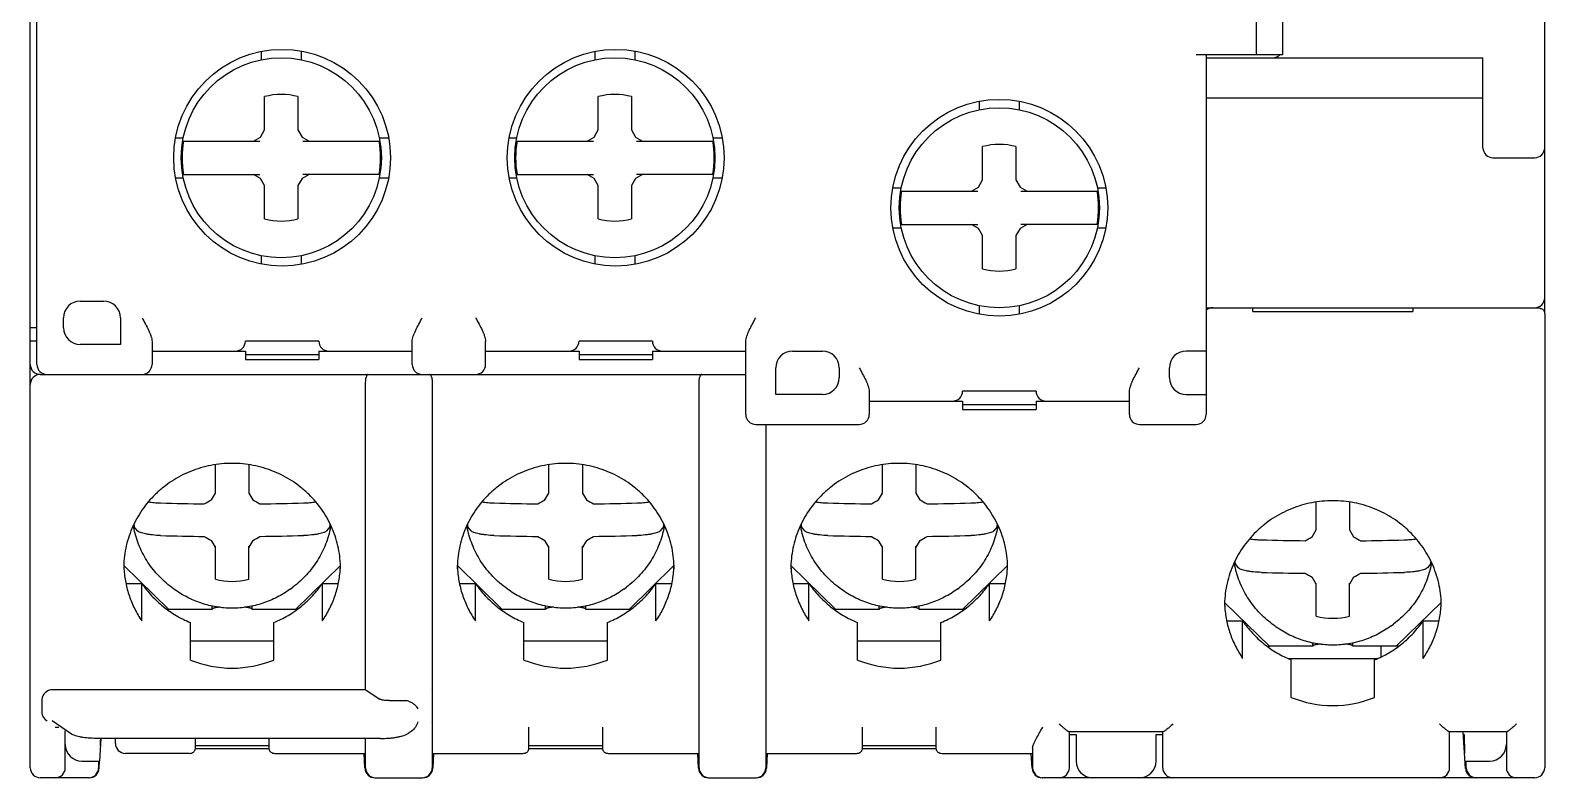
# Model space of a CAD drawing. Header units: millimetres. Extents: x 0 to 19177, y 0 to 12100.
# Drawn here: x 17110.09 to 17155.49, y 10571.22 to 10593.65 of the extents above; entities that cross this region are included whole.
import ezdxf

# ---------------------------------------------------------------- set-up
doc = ezdxf.new("R2010")
doc.units = ezdxf.units.MM
doc.header["$MEASUREMENT"] = 0

msp = doc.modelspace()

# ---------------------------------------------------------------- linework, layer by layer
at = {"color": 7, "linetype": 'Continuous'}
for p, q in [((17110.092, 10571.525), (17110.092, 10608.425)), ((17155.492, 10585.163), (17155.492, 10608.425)), ((17110.292, 10583.625), (17110.292, 10606.525)), ((17147.642, 10592.925), (17147.642, 10602.825)), ((17146.842, 10596.925), (17146.842, 10592.925)), ((17117.017, 10593.011), (17117.017, 10592.76)), ((17118.217, 10593.02), (17118.217, 10592.76)), ((17127.017, 10593.011), (17127.017, 10592.76)), ((17128.217, 10593.02), (17128.217, 10592.76)), ((17145.042, 10592.925), (17147.642, 10592.925)), ((17145.342, 10592.925), (17145.342, 10582.125)), ((17145.342, 10592.825), (17153.642, 10592.825)), ((17153.642, 10590.125), (17153.642, 10592.825)), ((17117.117, 10590.658), (17117.117, 10591.658)), ((17118.117, 10591.658), (17118.117, 10590.658)), ((17127.117, 10590.658), (17127.117, 10591.658)), ((17128.117, 10591.658), (17128.117, 10590.658)), ((17138.542, 10591.516), (17138.542, 10591.26)), ((17139.742, 10591.516), (17139.742, 10591.26)), ((17145.342, 10591.625), (17153.642, 10591.625)), ((17116.995, 10590.447), (17117.117, 10590.658)), ((17118.117, 10590.658), (17118.239, 10590.447)), ((17126.995, 10590.447), (17127.117, 10590.658)), ((17128.117, 10590.658), (17128.239, 10590.447)), ((17114.449, 10590.425), (17114.686, 10590.425)), ((17114.684, 10590.325), (17116.974, 10590.325)), ((17116.784, 10590.325), (17116.995, 10590.447)), ((17118.239, 10590.447), (17118.45, 10590.325)), ((17118.261, 10590.325), (17120.551, 10590.325)), ((17120.549, 10590.425), (17120.835, 10590.425)), ((17124.449, 10590.425), (17124.686, 10590.425)), ((17124.684, 10590.325), (17126.974, 10590.325)), ((17126.784, 10590.325), (17126.995, 10590.447)), ((17128.239, 10590.447), (17128.45, 10590.325)), ((17128.261, 10590.325), (17130.551, 10590.325)), ((17130.549, 10590.425), (17130.835, 10590.425)), ((17138.642, 10589.158), (17138.642, 10590.158)), ((17139.642, 10590.158), (17139.642, 10589.158)), ((17153.942, 10589.825), (17155.192, 10589.825)), ((17114.449, 10589.225), (17114.684, 10589.225)), ((17114.684, 10589.325), (17116.974, 10589.325)), ((17116.995, 10589.203), (17116.784, 10589.325)), ((17117.117, 10588.992), (17116.995, 10589.203)), ((17118.239, 10589.203), (17118.117, 10588.992)), ((17118.45, 10589.325), (17118.239, 10589.203)), ((17120.551, 10589.325), (17118.261, 10589.325)), ((17120.55, 10589.225), (17120.835, 10589.225)), ((17124.449, 10589.225), (17124.684, 10589.225)), ((17124.684, 10589.325), (17126.974, 10589.325)), ((17126.995, 10589.203), (17126.784, 10589.325)), ((17127.117, 10588.992), (17126.995, 10589.203)), ((17128.239, 10589.203), (17128.117, 10588.992)), ((17128.45, 10589.325), (17128.239, 10589.203)), ((17130.551, 10589.325), (17128.261, 10589.325)), ((17130.55, 10589.225), (17130.835, 10589.225)), ((17138.52, 10588.947), (17138.642, 10589.158)), ((17139.642, 10589.158), (17139.764, 10588.947)), ((17117.117, 10587.992), (17117.117, 10588.992)), ((17118.117, 10588.992), (17118.117, 10587.992)), ((17127.117, 10587.992), (17127.117, 10588.992)), ((17128.117, 10588.992), (17128.117, 10587.992)), ((17135.949, 10588.925), (17136.211, 10588.925)), ((17136.209, 10588.825), (17138.499, 10588.825)), ((17138.309, 10588.825), (17138.52, 10588.947)), ((17139.764, 10588.947), (17139.975, 10588.825)), ((17139.786, 10588.825), (17142.076, 10588.825)), ((17142.074, 10588.925), (17142.335, 10588.925)), ((17136.209, 10587.825), (17138.499, 10587.825)), ((17138.52, 10587.703), (17138.309, 10587.825)), ((17139.975, 10587.825), (17139.764, 10587.703)), ((17142.076, 10587.825), (17139.786, 10587.825)), ((17135.949, 10587.725), (17136.209, 10587.725)), ((17138.642, 10587.492), (17138.52, 10587.703)), ((17138.642, 10586.492), (17138.642, 10587.492)), ((17139.764, 10587.703), (17139.642, 10587.492)), ((17139.642, 10587.492), (17139.642, 10586.492)), ((17142.075, 10587.725), (17142.335, 10587.725)), ((17117.017, 10586.89), (17117.017, 10586.639)), ((17118.217, 10586.89), (17118.217, 10586.63)), ((17127.017, 10586.89), (17127.017, 10586.639)), ((17128.217, 10586.89), (17128.217, 10586.63)), ((17111.592, 10585.525), (17112.292, 10585.525)), ((17111.092, 10584.725), (17111.092, 10585.025)), ((17112.792, 10585.025), (17112.792, 10584.225)), ((17138.542, 10585.39), (17138.542, 10585.134)), ((17139.742, 10585.39), (17139.742, 10585.134)), ((17145.342, 10585.325), (17155.192, 10585.325)), ((17145.392, 10585.325), (17145.392, 10585.284)), ((17146.742, 10585.208), (17146.742, 10585.325)), ((17146.742, 10585.208), (17151.542, 10585.208)), ((17151.542, 10585.325), (17151.542, 10585.208)), ((17155.492, 10585.145), (17155.492, 10571.525)), ((17110.292, 10584.725), (17110.092, 10584.725)), ((17110.292, 10584.325), (17110.092, 10584.325)), ((17112.792, 10584.225), (17111.592, 10584.225)), ((17113.742, 10584.311), (17113.742, 10583.625)), ((17118.742, 10584.325), (17116.542, 10584.325)), ((17121.542, 10583.625), (17121.542, 10584.311)), ((17123.742, 10583.625), (17123.742, 10584.311)), ((17128.742, 10584.325), (17126.542, 10584.325)), ((17131.542, 10582.125), (17131.542, 10584.311)), ((17113.742, 10584.025), (17116.542, 10584.025)), ((17116.542, 10584.025), (17116.542, 10583.775)), ((17116.542, 10583.925), (17118.742, 10583.925)), ((17116.542, 10583.775), (17118.742, 10583.775)), ((17118.742, 10584.025), (17118.742, 10583.775)), ((17118.742, 10584.025), (17121.542, 10584.025)), ((17123.742, 10584.025), (17126.542, 10584.025)), ((17126.542, 10584.025), (17126.542, 10583.775)), ((17126.542, 10583.925), (17128.742, 10583.925)), ((17126.542, 10583.775), (17128.742, 10583.775)), ((17128.742, 10584.025), (17128.742, 10583.775)), ((17128.742, 10584.025), (17131.542, 10584.025)), ((17132.942, 10584.025), (17133.842, 10584.025)), ((17145.342, 10584.025), (17144.742, 10584.025)), ((17110.392, 10583.325), (17131.542, 10583.325)), ((17112.242, 10583.325), (17112.242, 10583.318)), ((17132.442, 10582.725), (17132.442, 10583.525)), ((17134.342, 10583.525), (17134.342, 10583.225)), ((17144.242, 10583.225), (17144.242, 10583.525)), ((17120.146, 10573.863), (17120.146, 10583.09)), ((17122.138, 10583.09), (17122.138, 10573.863)), ((17130.146, 10572.74), (17130.146, 10583.09)), ((17135.242, 10582.811), (17135.242, 10582.125)), ((17140.242, 10582.825), (17138.042, 10582.825)), ((17143.042, 10582.125), (17143.042, 10582.811)), ((17133.842, 10582.725), (17132.442, 10582.725)), ((17135.242, 10582.525), (17138.042, 10582.525)), ((17138.042, 10582.525), (17138.042, 10582.275)), ((17138.042, 10582.425), (17140.242, 10582.425)), ((17140.242, 10582.525), (17140.242, 10582.275)), ((17140.242, 10582.525), (17143.042, 10582.525)), ((17144.742, 10582.725), (17145.342, 10582.725)), ((17138.042, 10582.275), (17140.242, 10582.275)), ((17131.842, 10581.825), (17134.942, 10581.825)), ((17132.138, 10581.825), (17132.138, 10572.74)), ((17143.342, 10581.825), (17145.042, 10581.825)), ((17115.642, 10579.767), (17115.642, 10580.616)), ((17116.642, 10580.616), (17116.642, 10579.767)), ((17125.642, 10579.767), (17125.642, 10580.616)), ((17126.642, 10580.616), (17126.642, 10579.767)), ((17135.642, 10579.767), (17135.642, 10580.616)), ((17136.642, 10580.616), (17136.642, 10579.767)), ((17115.52, 10579.56), (17115.642, 10579.767)), ((17116.642, 10579.767), (17116.764, 10579.56)), ((17125.52, 10579.56), (17125.642, 10579.767)), ((17126.642, 10579.767), (17126.764, 10579.56)), ((17135.52, 10579.56), (17135.642, 10579.767)), ((17136.642, 10579.767), (17136.764, 10579.56)), ((17148.642, 10578.66), (17148.642, 10579.495)), ((17149.642, 10579.495), (17149.642, 10578.66)), ((17113.309, 10578.633), (17113.209, 10578.754)), ((17119.076, 10578.754), (17118.976, 10578.633)), ((17123.309, 10578.633), (17123.209, 10578.754)), ((17129.076, 10578.754), (17128.976, 10578.633)), ((17133.309, 10578.633), (17133.209, 10578.754)), ((17139.076, 10578.754), (17138.976, 10578.633)), ((17148.52, 10578.453), (17148.642, 10578.66)), ((17149.642, 10578.66), (17149.764, 10578.453)), ((17115.642, 10578.14), (17115.52, 10578.345)), ((17116.764, 10578.345), (17116.642, 10578.14)), ((17125.642, 10578.14), (17125.52, 10578.345)), ((17126.764, 10578.345), (17126.642, 10578.14)), ((17135.642, 10578.14), (17135.52, 10578.345)), ((17136.764, 10578.345), (17136.642, 10578.14)), ((17115.642, 10577.182), (17115.642, 10578.17)), ((17116.642, 10577.182), (17116.642, 10578.17)), ((17125.642, 10577.182), (17125.642, 10578.17)), ((17126.642, 10577.182), (17126.642, 10578.17)), ((17135.642, 10577.182), (17135.642, 10578.17)), ((17136.642, 10577.182), (17136.642, 10578.17)), ((17112.897, 10577.59), (17114.242, 10576.277)), ((17119.388, 10577.59), (17118.042, 10576.277)), ((17122.897, 10577.59), (17124.242, 10576.277)), ((17129.388, 10577.59), (17128.042, 10576.277)), ((17132.897, 10577.59), (17134.242, 10576.277)), ((17139.388, 10577.59), (17138.042, 10576.277)), ((17146.309, 10577.527), (17146.209, 10577.648)), ((17152.076, 10577.648), (17151.976, 10577.527)), ((17112.96, 10577.054), (17113.436, 10577.054)), ((17113.436, 10575.929), (17113.436, 10577.054)), ((17114.398, 10576.887), (17114.324, 10576.942)), ((17117.887, 10576.887), (17117.961, 10576.942)), ((17118.848, 10575.929), (17118.848, 10577.054)), ((17118.848, 10577.054), (17119.324, 10577.054)), ((17122.96, 10577.054), (17123.436, 10577.054)), ((17123.436, 10575.929), (17123.436, 10577.054)), ((17124.398, 10576.887), (17124.324, 10576.942)), ((17127.887, 10576.887), (17127.961, 10576.942)), ((17128.848, 10575.929), (17128.848, 10577.054)), ((17128.848, 10577.054), (17129.324, 10577.054)), ((17132.96, 10577.054), (17133.436, 10577.054)), ((17133.436, 10575.929), (17133.436, 10577.054)), ((17134.398, 10576.887), (17134.324, 10576.942)), ((17137.887, 10576.887), (17137.961, 10576.942)), ((17138.848, 10575.929), (17138.848, 10577.054)), ((17138.848, 10577.054), (17139.324, 10577.054)), ((17148.642, 10577.034), (17148.52, 10577.239)), ((17148.642, 10576.076), (17148.642, 10577.064)), ((17149.764, 10577.239), (17149.642, 10577.034)), ((17149.642, 10576.076), (17149.642, 10577.064)), ((17145.896, 10576.485), (17147.242, 10575.17)), ((17152.389, 10576.485), (17151.042, 10575.17)), ((17114.187, 10576.282), (17114.242, 10576.277)), ((17115.542, 10576.277), (17114.242, 10576.277)), ((17115.542, 10576.277), (17115.542, 10576.375)), ((17116.742, 10576.277), (17116.742, 10576.375)), ((17118.042, 10576.277), (17116.742, 10576.277)), ((17118.098, 10576.282), (17118.042, 10576.277)), ((17124.187, 10576.282), (17124.242, 10576.277)), ((17125.542, 10576.277), (17124.242, 10576.277)), ((17125.542, 10576.277), (17125.542, 10576.375)), ((17126.742, 10576.277), (17126.742, 10576.375)), ((17128.042, 10576.277), (17126.742, 10576.277)), ((17128.098, 10576.282), (17128.042, 10576.277)), ((17134.187, 10576.282), (17134.242, 10576.277)), ((17135.542, 10576.277), (17134.242, 10576.277)), ((17135.542, 10576.277), (17135.542, 10576.375)), ((17136.742, 10576.277), (17136.742, 10576.375)), ((17138.042, 10576.277), (17136.742, 10576.277)), ((17138.098, 10576.282), (17138.042, 10576.277)), ((17145.96, 10575.933), (17146.436, 10575.933)), ((17146.436, 10574.807), (17146.436, 10575.933)), ((17151.848, 10575.933), (17152.324, 10575.933)), ((17151.848, 10574.807), (17151.848, 10575.933)), ((17114.892, 10574.757), (17114.892, 10575.882)), ((17117.392, 10574.757), (17117.392, 10575.882)), ((17124.892, 10574.757), (17124.892, 10575.882)), ((17127.392, 10574.757), (17127.392, 10575.882)), ((17134.892, 10574.757), (17134.892, 10575.882)), ((17137.392, 10574.757), (17137.392, 10575.882)), ((17147.398, 10575.781), (17147.324, 10575.836)), ((17150.887, 10575.781), (17150.961, 10575.836)), ((17117.392, 10575.325), (17114.892, 10575.325)), ((17127.392, 10575.325), (17124.892, 10575.325)), ((17137.392, 10575.325), (17134.892, 10575.325)), ((17147.164, 10575.177), (17147.242, 10575.17)), ((17148.542, 10575.17), (17147.242, 10575.17)), ((17148.542, 10575.17), (17148.542, 10575.268)), ((17149.742, 10575.17), (17149.742, 10575.268)), ((17151.042, 10575.17), (17149.742, 10575.17)), ((17150.592, 10574.854), (17150.592, 10575.17)), ((17151.121, 10575.177), (17151.042, 10575.17)), ((17147.808, 10574.8), (17150.477, 10574.8)), ((17147.892, 10573.636), (17147.892, 10574.761)), ((17150.392, 10573.636), (17150.392, 10574.761)), ((17120.146, 10573.863), (17110.765, 10573.863)), ((17120.158, 10573.853), (17120.574, 10573.582)), ((17122.142, 10573.863), (17122.127, 10573.853)), ((17122.142, 10573.863), (17122.138, 10573.863)), ((17122.142, 10573.863), (17122.142, 10572.886)), ((17110.442, 10573.57), (17110.442, 10573.179)), ((17120.859, 10573.538), (17121.326, 10573.538)), ((17111.327, 10572.534), (17110.75, 10572.928)), ((17122.142, 10572.886), (17122.127, 10572.876)), ((17122.138, 10572.884), (17122.138, 10572.74)), ((17110.842, 10572.74), (17110.947, 10572.74)), ((17111.142, 10571.525), (17111.142, 10572.634)), ((17120.588, 10572.403), (17112.119, 10572.403)), ((17112.209, 10572.403), (17112.171, 10571.725)), ((17112.642, 10572.256), (17112.642, 10572.403)), ((17115.042, 10572.118), (17115.042, 10572.403)), ((17117.242, 10572.403), (17117.242, 10572.118)), ((17120.142, 10571.525), (17120.142, 10572.403)), ((17121.512, 10572.617), (17121.416, 10572.555)), ((17122.142, 10572.45), (17122.142, 10571.525)), ((17125.042, 10572.118), (17125.042, 10572.74)), ((17127.242, 10572.74), (17127.242, 10572.118)), ((17130.142, 10571.525), (17130.142, 10572.45)), ((17132.142, 10572.45), (17132.142, 10571.525)), ((17135.042, 10572.118), (17135.042, 10572.74)), ((17137.242, 10572.74), (17137.242, 10572.118)), ((17144.049, 10572.603), (17141.235, 10572.603)), ((17141.242, 10571.525), (17141.242, 10572.603)), ((17141.242, 10572.525), (17141.442, 10572.525)), ((17141.442, 10572.525), (17141.442, 10571.725)), ((17143.842, 10571.725), (17143.842, 10572.525)), ((17143.842, 10572.525), (17144.042, 10572.525)), ((17144.042, 10571.525), (17144.042, 10572.603)), ((17154.349, 10572.603), (17152.635, 10572.603)), ((17152.642, 10571.525), (17152.642, 10572.603)), ((17153.122, 10571.504), (17153.044, 10572.603)), ((17153.049, 10572.525), (17153.078, 10572.525)), ((17154.342, 10572.603), (17154.342, 10571.525)), ((17111.142, 10572.125), (17111.153, 10572.125)), ((17114.859, 10571.956), (17112.942, 10571.956)), ((17117.246, 10572.088), (17115.039, 10572.088)), ((17115.042, 10572.191), (17117.242, 10572.191)), ((17117.425, 10571.956), (17120.142, 10571.956)), ((17120.126, 10571.508), (17120.101, 10571.956)), ((17122.142, 10571.956), (17124.859, 10571.956)), ((17122.184, 10571.956), (17122.158, 10571.508)), ((17127.246, 10572.088), (17125.039, 10572.088)), ((17125.042, 10572.191), (17127.242, 10572.191)), ((17127.425, 10571.956), (17130.142, 10571.956)), ((17130.126, 10571.508), (17130.101, 10571.956)), ((17132.142, 10571.956), (17134.859, 10571.956)), ((17132.184, 10571.956), (17132.158, 10571.508)), ((17137.246, 10572.088), (17135.039, 10572.088)), ((17135.042, 10572.191), (17137.242, 10572.191)), ((17137.425, 10571.956), (17140.142, 10571.956)), ((17140.126, 10571.508), (17140.101, 10571.956)), ((17140.142, 10572.108), (17140.142, 10571.525)), ((17153.085, 10572.125), (17153.078, 10572.125)), ((17154.331, 10572.125), (17154.342, 10572.125)), ((17111.642, 10571.725), (17112.171, 10571.725)), ((17112.142, 10571.725), (17112.142, 10571.525)), ((17112.158, 10571.508), (17112.171, 10571.724)), ((17153.107, 10571.725), (17153.842, 10571.725)), ((17153.142, 10571.525), (17153.142, 10571.725)), ((17111.859, 10571.225), (17110.392, 10571.225)), ((17120.426, 10571.225), (17121.859, 10571.225)), ((17130.426, 10571.225), (17131.859, 10571.225)), ((17155.192, 10571.225), (17140.426, 10571.225))]:
    msp.add_line(p, q, dxfattribs=at)
for centre, radius in [((17117.642, 10589.825), 3.25), ((17117.617, 10589.825), 3), ((17127.642, 10589.825), 3.25), ((17127.617, 10589.825), 3), ((17139.142, 10588.325), 3.25), ((17139.142, 10588.325), 3)]:
    msp.add_circle(centre, radius, dxfattribs=at)
for centre, radius, start, end in [((17147.342, 10593.125), 0.3, 270, 318.1335), ((17117.617, 10589.825), 1.9, 74.7425, 105.2575), ((17127.617, 10589.825), 1.9, 74.7425, 105.2575), ((17117.617, 10589.825), 2.976, 170.3274, 189.6726), ((17117.617, 10589.825), 2.976, 350.3274, 9.6726), ((17127.617, 10589.825), 2.976, 170.3274, 189.6726), ((17127.617, 10589.825), 2.976, 350.3274, 9.6726), ((17139.142, 10588.325), 1.9, 74.7425, 105.2575), ((17153.942, 10590.125), 0.3, 180, 270), ((17155.192, 10590.125), 0.3, 270, 0), ((17139.142, 10588.325), 2.976, 170.3274, 189.6726), ((17139.142, 10588.325), 2.976, 350.3274, 9.6726), ((17117.617, 10589.825), 1.9, 254.7425, 285.2575), ((17127.617, 10589.825), 1.9, 254.7425, 285.2575), ((17139.142, 10588.325), 1.9, 254.7425, 285.2575), ((17111.592, 10585.025), 0.5, 90, 180), ((17112.292, 10585.025), 0.5, 0, 90), ((17155.192, 10585.625), 0.3, 270, 0), ((17145.542, 10585.025), 0.3, 90, 131.8618), ((17111.592, 10584.725), 0.5, 180, 270), ((17116.242, 10584.325), 0.3, 270, 0), ((17119.042, 10584.325), 0.3, 180, 270), ((17126.242, 10584.325), 0.3, 270, 0), ((17129.042, 10584.325), 0.3, 180, 270), ((17132.942, 10583.525), 0.5, 90, 180), ((17133.842, 10583.525), 0.5, 0, 90), ((17144.742, 10583.525), 0.5, 90, 180), ((17110.392, 10583.625), 0.3, 180, 270), ((17110.392, 10583.025), 0.3, 90, 180), ((17110.592, 10583.625), 0.3, 180, 270), ((17113.442, 10583.625), 0.3, 270, 0), ((17121.842, 10583.625), 0.3, 180, 270), ((17123.442, 10583.625), 0.3, 270, 0), ((17133.842, 10583.225), 0.5, 270, 0), ((17144.742, 10583.225), 0.5, 180, 270), ((17137.742, 10582.825), 0.3, 270, 0), ((17140.542, 10582.825), 0.3, 180, 270), ((17131.842, 10582.125), 0.3, 180, 270), ((17134.942, 10582.125), 0.3, 270, 0), ((17143.342, 10582.125), 0.3, 180, 270), ((17145.042, 10582.125), 0.3, 270, 0), ((17116.128, 10652.24), 72.803, 268.32541, 269.35585), ((17074.912, 10652.062), 83.1, 299.08672, 299.25343), ((17157.373, 10652.062), 83.1, 240.74657, 240.91328), ((17116.151, 10652.508), 73.071, 270.64604, 271.67271), ((17126.128, 10652.24), 72.803, 268.32541, 269.35585), ((17084.912, 10652.062), 83.1, 299.08672, 299.25343), ((17167.373, 10652.062), 83.1, 240.74657, 240.91328), ((17126.151, 10652.508), 73.071, 270.64604, 271.67271), ((17136.128, 10652.24), 72.803, 268.32541, 269.35585), ((17094.912, 10652.062), 83.1, 299.08672, 299.25343), ((17177.373, 10652.062), 83.1, 240.74657, 240.91328), ((17136.151, 10652.508), 73.071, 270.64604, 271.67271), ((17116.005, 10579.272), 2.863, 189.5792, 190.5057), ((17116.008, 10579.243), 2.841, 188.446, 189.9028), ((17116.277, 10579.243), 2.841, 350.0972, 351.5542), ((17116.28, 10579.272), 2.863, 349.4943, 350.4209), ((17126.005, 10579.272), 2.863, 189.5792, 190.5057), ((17126.008, 10579.243), 2.841, 188.446, 189.9028), ((17126.277, 10579.243), 2.841, 350.0972, 351.5542), ((17126.28, 10579.272), 2.863, 349.4943, 350.4209), ((17136.005, 10579.272), 2.863, 189.5792, 190.5057), ((17136.008, 10579.243), 2.841, 188.446, 189.9028), ((17136.277, 10579.243), 2.841, 350.0972, 351.5542), ((17136.28, 10579.272), 2.863, 349.4943, 350.4209), ((17116.133, 10651.531), 73.071, 268.32729, 269.35396), ((17157.1, 10651.648), 84.275, 240.27176, 240.43692), ((17075.185, 10651.648), 84.275, 299.56308, 299.72824), ((17116.157, 10651.264), 72.803, 270.64415, 271.67459), ((17126.133, 10651.531), 73.071, 268.32729, 269.35396), ((17167.1, 10651.648), 84.275, 240.27176, 240.43692), ((17085.185, 10651.648), 84.275, 299.56308, 299.72824), ((17126.157, 10651.264), 72.803, 270.64415, 271.67459), ((17136.133, 10651.531), 73.071, 268.32729, 269.35396), ((17177.1, 10651.648), 84.275, 240.27176, 240.43692), ((17095.185, 10651.648), 84.275, 299.56308, 299.72824), ((17136.157, 10651.264), 72.803, 270.64415, 271.67459), ((17149.128, 10651.134), 72.803, 268.32541, 269.35585), ((17107.912, 10650.955), 83.1, 299.08672, 299.25343), ((17190.373, 10650.955), 83.1, 240.74657, 240.91328), ((17149.151, 10651.401), 73.071, 270.64604, 271.67271), ((17115.992, 10577.686), 3.1, 181.8945, 183.6003), ((17116.292, 10577.686), 3.1, 356.3997, 358.1055), ((17125.992, 10577.686), 3.1, 181.8945, 183.6003), ((17126.292, 10577.686), 3.1, 356.3997, 358.1055), ((17135.992, 10577.686), 3.1, 181.8945, 183.6003), ((17136.292, 10577.686), 3.1, 356.3997, 358.1055), ((17149.005, 10578.166), 2.863, 189.7787, 190.5057), ((17149.008, 10578.136), 2.841, 188.6733, 189.9028), ((17149.133, 10650.425), 73.071, 268.32729, 269.35396), ((17190.1, 10650.542), 84.275, 240.27176, 240.43692), ((17108.185, 10650.542), 84.275, 299.56308, 299.72824), ((17149.157, 10650.158), 72.803, 270.64415, 271.67459), ((17149.277, 10578.136), 2.841, 350.0972, 351.327), ((17149.279, 10578.166), 2.863, 349.4943, 350.2215), ((17116.142, 10579.061), 1.945, 255.1, 284.9), ((17126.142, 10579.061), 1.945, 255.1, 284.9), ((17136.142, 10579.061), 1.945, 255.1, 284.9), ((17148.992, 10576.565), 3.1, 181.8945, 183.6003), ((17149.292, 10576.565), 3.1, 356.3997, 358.1055), ((17149.142, 10577.955), 1.945, 255.1, 284.9), ((17116.142, 10577.836), 3.323, 247.9028, 292.0972), ((17126.142, 10577.836), 3.323, 247.9028, 292.0972), ((17136.142, 10577.836), 3.323, 247.9028, 292.0972), ((17149.142, 10576.714), 3.323, 247.9028, 292.0972), ((17111.642, 10572.225), 0.5, 180, 270), ((17112.942, 10572.256), 0.3, 180, 270), ((17153.842, 10572.225), 0.5, 270, 0), ((17110.392, 10571.525), 0.3, 180, 270), ((17110.842, 10571.525), 0.3, 270, 0), ((17111.842, 10571.525), 0.3, 270, 0), ((17111.859, 10571.525), 0.3, 270, 356.7481), ((17120.426, 10571.525), 0.3, 183.2519, 270), ((17120.442, 10571.525), 0.3, 180, 270), ((17121.842, 10571.525), 0.3, 270, 0), ((17121.859, 10571.525), 0.3, 270, 356.7481), ((17130.426, 10571.525), 0.3, 183.2519, 270), ((17130.442, 10571.525), 0.3, 180, 270), ((17131.842, 10571.525), 0.3, 270, 0), ((17131.859, 10571.525), 0.3, 270, 356.7481), ((17140.426, 10571.525), 0.3, 183.2519, 270), ((17140.442, 10571.525), 0.3, 180, 270), ((17140.942, 10571.525), 0.3, 270, 0), ((17141.942, 10571.725), 0.5, 180, 270), ((17143.342, 10571.725), 0.5, 270, 0), ((17144.342, 10571.525), 0.3, 180, 270), ((17152.342, 10571.525), 0.3, 270, 0), ((17153.422, 10571.525), 0.3, 184.0856, 270), ((17153.442, 10571.525), 0.3, 180, 270), ((17154.642, 10571.525), 0.3, 180, 270), ((17155.192, 10571.525), 0.3, 270, 0)]:
    msp.add_arc(centre, radius, start, end, dxfattribs=at)
for centre, major_axis, ratio, start_param, end_param in [((17120.242, 10583.025), (-0.024, 0.3), 0.32355, -0.026084, 0.764281), ((17122.042, 10583.025), (0.024, 0.3), 0.32355, -0.764281, 0.026084), ((17130.242, 10583.025), (-0.024, 0.3), 0.32355, -0.026084, 0.764281), ((17110.765, 10573.57), (0.323, 0), 0.906468, 1.570796, 3.141593), ((17121.326, 10573.245), (0.316, 0), 0.926196, 1.249046, 1.570796), ((17110.765, 10573.179), (0.323, 0), 0.906468, -3.141593, -2.108956), ((17112.267, 10578.713), (0.071, 6.541), 0.002236, -3.092871, -2.875146), ((17153.037, 10576.912), (-0.054, 4.968), 0.002944, -3.630067, -3.190277)]:
    msp.add_ellipse(centre, major_axis=major_axis, ratio=ratio, start_param=start_param, end_param=end_param, dxfattribs=at)
for points, knots in [([(17113.442, 10585.025), (17113.477, 10584.962), (17113.544, 10584.839), (17113.623, 10584.685), (17113.678, 10584.564), (17113.711, 10584.476), (17113.735, 10584.393), (17113.742, 10584.337), (17113.742, 10584.311)], [0, 0, 0, 0, 0.273805, 0.539503, 0.666193, 0.786539, 0.898455, 1, 1, 1, 1]), ([(17121.542, 10584.311), (17121.542, 10584.337), (17121.55, 10584.393), (17121.574, 10584.476), (17121.607, 10584.564), (17121.661, 10584.685), (17121.741, 10584.839), (17121.808, 10584.962), (17121.842, 10585.025)], [0, 0, 0, 0, 0.101545, 0.213461, 0.333807, 0.460497, 0.726195, 1, 1, 1, 1]), ([(17123.442, 10585.025), (17123.477, 10584.962), (17123.544, 10584.839), (17123.623, 10584.685), (17123.678, 10584.564), (17123.711, 10584.476), (17123.735, 10584.393), (17123.742, 10584.337), (17123.742, 10584.311)], [0, 0, 0, 0, 0.273805, 0.539504, 0.666193, 0.786539, 0.898455, 1, 1, 1, 1]), ([(17131.542, 10584.311), (17131.542, 10584.337), (17131.55, 10584.393), (17131.574, 10584.476), (17131.607, 10584.564), (17131.661, 10584.685), (17131.741, 10584.839), (17131.808, 10584.962), (17131.842, 10585.025)], [0, 0, 0, 0, 0.101545, 0.213461, 0.333807, 0.460497, 0.726195, 1, 1, 1, 1]), ([(17155.192, 10585.325), (17155.206, 10585.325), (17155.232, 10585.325), (17155.275, 10585.324), (17155.321, 10585.32), (17155.368, 10585.309), (17155.409, 10585.291), (17155.443, 10585.266), (17155.47, 10585.233), (17155.488, 10585.191), (17155.492, 10585.161), (17155.492, 10585.145)], [0, 0, 0, 0, 0.105671, 0.191865, 0.330711, 0.449267, 0.558411, 0.663473, 0.768822, 0.879176, 1, 1, 1, 1]), ([(17120.146, 10583.09), (17120.146, 10583.116), (17120.147, 10583.154), (17120.151, 10583.203), (17120.155, 10583.226), (17120.158, 10583.236)], [0, 0, 0, 0, 0.537668, 0.780272, 1, 1, 1, 1]), ([(17122.127, 10583.236), (17122.13, 10583.226), (17122.133, 10583.203), (17122.138, 10583.154), (17122.138, 10583.116), (17122.138, 10583.09)], [0, 0, 0, 0, 0.219728, 0.462332, 1, 1, 1, 1]), ([(17130.146, 10583.09), (17130.146, 10583.116), (17130.147, 10583.154), (17130.151, 10583.203), (17130.155, 10583.226), (17130.158, 10583.236)], [0, 0, 0, 0, 0.537668, 0.780272, 1, 1, 1, 1]), ([(17134.942, 10583.525), (17134.977, 10583.462), (17135.044, 10583.339), (17135.123, 10583.185), (17135.178, 10583.064), (17135.211, 10582.976), (17135.235, 10582.893), (17135.242, 10582.837), (17135.242, 10582.811)], [0, 0, 0, 0, 0.273805, 0.539504, 0.666193, 0.786539, 0.898457, 1, 1, 1, 1]), ([(17143.042, 10582.811), (17143.042, 10582.837), (17143.05, 10582.893), (17143.074, 10582.976), (17143.107, 10583.064), (17143.161, 10583.185), (17143.241, 10583.339), (17143.308, 10583.462), (17143.342, 10583.525)], [0, 0, 0, 0, 0.101545, 0.213461, 0.333807, 0.460497, 0.726195, 1, 1, 1, 1]), ([(17119.392, 10577.491), (17119.392, 10577.595), (17119.382, 10577.802), (17119.335, 10578.109), (17119.258, 10578.411), (17119.114, 10578.801), (17118.862, 10579.261), (17118.523, 10579.663), (17118.209, 10579.941), (17117.952, 10580.127), (17117.678, 10580.287), (17117.293, 10580.465), (17116.781, 10580.616), (17116.142, 10580.677), (17115.504, 10580.616), (17114.992, 10580.465), (17114.607, 10580.287), (17114.333, 10580.127), (17114.076, 10579.941), (17113.761, 10579.663), (17113.422, 10579.261), (17113.17, 10578.801), (17113.027, 10578.411), (17112.95, 10578.109), (17112.903, 10577.802), (17112.892, 10577.595), (17112.892, 10577.491)], [0, 0, 0, 0, 0.030819, 0.061656, 0.092527, 0.123448, 0.185414, 0.247705, 0.27902, 0.310421, 0.341902, 0.373456, 0.436662, 0.5, 0.563337, 0.626543, 0.658098, 0.689579, 0.72098, 0.752295, 0.814586, 0.876552, 0.907473, 0.938344, 0.969181, 1, 1, 1, 1]), ([(17129.392, 10577.491), (17129.392, 10577.595), (17129.382, 10577.802), (17129.335, 10578.109), (17129.258, 10578.411), (17129.114, 10578.801), (17128.862, 10579.261), (17128.523, 10579.663), (17128.209, 10579.941), (17127.952, 10580.127), (17127.678, 10580.287), (17127.293, 10580.465), (17126.781, 10580.616), (17126.142, 10580.677), (17125.504, 10580.616), (17124.992, 10580.465), (17124.607, 10580.287), (17124.333, 10580.127), (17124.076, 10579.941), (17123.761, 10579.663), (17123.422, 10579.261), (17123.17, 10578.801), (17123.027, 10578.411), (17122.95, 10578.109), (17122.903, 10577.802), (17122.892, 10577.595), (17122.892, 10577.491)], [0, 0, 0, 0, 0.030819, 0.061656, 0.092527, 0.123448, 0.185414, 0.247705, 0.27902, 0.310421, 0.341902, 0.373456, 0.436662, 0.5, 0.563337, 0.626543, 0.658098, 0.689579, 0.72098, 0.752295, 0.814586, 0.876552, 0.907473, 0.938344, 0.969181, 1, 1, 1, 1]), ([(17139.392, 10577.491), (17139.392, 10577.595), (17139.382, 10577.802), (17139.335, 10578.109), (17139.258, 10578.411), (17139.114, 10578.801), (17138.862, 10579.261), (17138.523, 10579.663), (17138.209, 10579.941), (17137.952, 10580.127), (17137.678, 10580.287), (17137.293, 10580.465), (17136.781, 10580.616), (17136.142, 10580.677), (17135.504, 10580.616), (17134.992, 10580.465), (17134.607, 10580.287), (17134.333, 10580.127), (17134.076, 10579.941), (17133.761, 10579.663), (17133.422, 10579.261), (17133.17, 10578.801), (17133.027, 10578.411), (17132.95, 10578.109), (17132.903, 10577.802), (17132.892, 10577.595), (17132.892, 10577.491)], [0, 0, 0, 0, 0.030819, 0.061656, 0.092527, 0.123448, 0.185414, 0.247705, 0.27902, 0.310421, 0.341902, 0.373456, 0.436662, 0.5, 0.563337, 0.626543, 0.658098, 0.689579, 0.72098, 0.752295, 0.814586, 0.876552, 0.907473, 0.938344, 0.969181, 1, 1, 1, 1]), ([(17113.633, 10579.5), (17113.691, 10579.491), (17113.813, 10579.477), (17113.936, 10579.47), (17114, 10579.468)], [0, 0, 0, 0, 0.477419, 1, 1, 1, 1]), ([(17118.284, 10579.468), (17118.349, 10579.47), (17118.471, 10579.477), (17118.594, 10579.491), (17118.652, 10579.5)], [0, 0, 0, 0, 0.522581, 1, 1, 1, 1]), ([(17123.633, 10579.5), (17123.691, 10579.491), (17123.813, 10579.477), (17123.936, 10579.47), (17124, 10579.468)], [0, 0, 0, 0, 0.477419, 1, 1, 1, 1]), ([(17128.284, 10579.468), (17128.349, 10579.47), (17128.471, 10579.477), (17128.594, 10579.491), (17128.652, 10579.5)], [0, 0, 0, 0, 0.522581, 1, 1, 1, 1]), ([(17133.633, 10579.5), (17133.691, 10579.491), (17133.813, 10579.477), (17133.936, 10579.47), (17134, 10579.468)], [0, 0, 0, 0, 0.477419, 1, 1, 1, 1]), ([(17138.284, 10579.468), (17138.349, 10579.47), (17138.471, 10579.477), (17138.594, 10579.491), (17138.652, 10579.5)], [0, 0, 0, 0, 0.522581, 1, 1, 1, 1]), ([(17152.392, 10576.37), (17152.392, 10576.473), (17152.382, 10576.68), (17152.335, 10576.988), (17152.258, 10577.289), (17152.114, 10577.68), (17151.862, 10578.14), (17151.523, 10578.542), (17151.209, 10578.82), (17150.952, 10579.006), (17150.678, 10579.166), (17150.293, 10579.343), (17149.781, 10579.495), (17149.142, 10579.556), (17148.504, 10579.495), (17147.992, 10579.343), (17147.607, 10579.166), (17147.333, 10579.006), (17147.076, 10578.82), (17146.761, 10578.542), (17146.422, 10578.14), (17146.17, 10577.68), (17146.027, 10577.289), (17145.95, 10576.988), (17145.903, 10576.68), (17145.892, 10576.473), (17145.892, 10576.37)], [0, 0, 0, 0, 0.030819, 0.061656, 0.092527, 0.123448, 0.185414, 0.247705, 0.27902, 0.310421, 0.341902, 0.373456, 0.436662, 0.5, 0.563337, 0.626543, 0.658098, 0.689579, 0.72098, 0.752295, 0.814586, 0.876552, 0.907473, 0.938344, 0.969181, 1, 1, 1, 1]), ([(17114.324, 10576.942), (17114.177, 10577.052), (17113.904, 10577.297), (17113.57, 10577.733), (17113.323, 10578.222), (17113.223, 10578.572), (17113.19, 10578.75)], [0, 0, 0, 0, 0.251513, 0.501921, 0.751339, 1, 1, 1, 1]), ([(17119.094, 10578.75), (17119.061, 10578.572), (17118.961, 10578.222), (17118.715, 10577.733), (17118.381, 10577.297), (17118.107, 10577.052), (17117.961, 10576.942)], [0, 0, 0, 0, 0.248661, 0.498079, 0.748487, 1, 1, 1, 1]), ([(17124.324, 10576.942), (17124.177, 10577.052), (17123.904, 10577.297), (17123.57, 10577.733), (17123.323, 10578.222), (17123.223, 10578.572), (17123.19, 10578.75)], [0, 0, 0, 0, 0.251513, 0.501921, 0.751339, 1, 1, 1, 1]), ([(17129.094, 10578.75), (17129.061, 10578.572), (17128.961, 10578.222), (17128.715, 10577.733), (17128.381, 10577.297), (17128.107, 10577.052), (17127.961, 10576.942)], [0, 0, 0, 0, 0.248661, 0.498079, 0.748487, 1, 1, 1, 1]), ([(17134.324, 10576.942), (17134.177, 10577.052), (17133.904, 10577.297), (17133.57, 10577.733), (17133.323, 10578.222), (17133.223, 10578.572), (17133.19, 10578.75)], [0, 0, 0, 0, 0.251513, 0.501921, 0.751339, 1, 1, 1, 1]), ([(17139.094, 10578.75), (17139.061, 10578.572), (17138.961, 10578.222), (17138.715, 10577.733), (17138.381, 10577.297), (17138.107, 10577.052), (17137.961, 10576.942)], [0, 0, 0, 0, 0.248661, 0.498079, 0.748487, 1, 1, 1, 1]), ([(17114, 10578.492), (17113.919, 10578.494), (17113.801, 10578.501), (17113.65, 10578.52), (17113.552, 10578.537), (17113.467, 10578.556), (17113.397, 10578.579), (17113.35, 10578.6), (17113.323, 10578.619), (17113.313, 10578.628), (17113.309, 10578.633)], [0, 0, 0, 0, 0.340151, 0.495457, 0.636082, 0.758805, 0.861052, 0.941288, 0.973195, 1, 1, 1, 1]), ([(17118.976, 10578.633), (17118.972, 10578.628), (17118.962, 10578.619), (17118.934, 10578.6), (17118.888, 10578.579), (17118.818, 10578.556), (17118.733, 10578.537), (17118.635, 10578.52), (17118.484, 10578.501), (17118.366, 10578.494), (17118.284, 10578.492)], [0, 0, 0, 0, 0.026805, 0.058712, 0.138948, 0.241195, 0.363918, 0.504543, 0.659849, 1, 1, 1, 1]), ([(17124, 10578.492), (17123.919, 10578.494), (17123.801, 10578.501), (17123.65, 10578.52), (17123.552, 10578.537), (17123.467, 10578.556), (17123.397, 10578.579), (17123.35, 10578.6), (17123.323, 10578.619), (17123.313, 10578.628), (17123.309, 10578.633)], [0, 0, 0, 0, 0.340151, 0.495457, 0.636082, 0.758805, 0.861052, 0.941288, 0.973195, 1, 1, 1, 1]), ([(17128.976, 10578.633), (17128.972, 10578.628), (17128.962, 10578.619), (17128.934, 10578.6), (17128.888, 10578.579), (17128.818, 10578.556), (17128.733, 10578.537), (17128.635, 10578.52), (17128.484, 10578.501), (17128.366, 10578.494), (17128.284, 10578.492)], [0, 0, 0, 0, 0.026805, 0.058712, 0.138948, 0.241195, 0.363918, 0.504543, 0.659849, 1, 1, 1, 1]), ([(17134, 10578.492), (17133.919, 10578.494), (17133.801, 10578.501), (17133.65, 10578.52), (17133.552, 10578.537), (17133.467, 10578.556), (17133.397, 10578.579), (17133.35, 10578.6), (17133.323, 10578.619), (17133.313, 10578.628), (17133.309, 10578.633)], [0, 0, 0, 0, 0.340151, 0.495457, 0.636082, 0.758805, 0.861052, 0.941288, 0.973195, 1, 1, 1, 1]), ([(17138.976, 10578.633), (17138.972, 10578.628), (17138.962, 10578.619), (17138.934, 10578.6), (17138.888, 10578.579), (17138.818, 10578.556), (17138.733, 10578.537), (17138.635, 10578.52), (17138.484, 10578.501), (17138.366, 10578.494), (17138.284, 10578.492)], [0, 0, 0, 0, 0.026805, 0.058712, 0.138948, 0.241195, 0.363918, 0.504543, 0.659849, 1, 1, 1, 1]), ([(17146.644, 10578.391), (17146.701, 10578.383), (17146.819, 10578.37), (17146.938, 10578.363), (17147, 10578.362)], [0, 0, 0, 0, 0.478766, 1, 1, 1, 1]), ([(17151.284, 10578.362), (17151.346, 10578.363), (17151.465, 10578.37), (17151.584, 10578.383), (17151.64, 10578.391)], [0, 0, 0, 0, 0.521235, 1, 1, 1, 1]), ([(17112.898, 10577.491), (17112.907, 10577.353), (17112.943, 10577.076), (17113.053, 10576.672), (17113.216, 10576.285), (17113.358, 10576.044), (17113.436, 10575.929)], [0, 0, 0, 0, 0.249377, 0.499052, 0.749209, 1, 1, 1, 1]), ([(17118.848, 10575.929), (17118.927, 10576.044), (17119.069, 10576.285), (17119.232, 10576.672), (17119.341, 10577.076), (17119.378, 10577.353), (17119.386, 10577.491)], [0, 0, 0, 0, 0.250791, 0.500948, 0.750623, 1, 1, 1, 1]), ([(17122.898, 10577.491), (17122.907, 10577.353), (17122.943, 10577.076), (17123.053, 10576.672), (17123.216, 10576.285), (17123.358, 10576.044), (17123.436, 10575.929)], [0, 0, 0, 0, 0.249377, 0.499052, 0.749209, 1, 1, 1, 1]), ([(17128.848, 10575.929), (17128.927, 10576.044), (17129.069, 10576.285), (17129.232, 10576.672), (17129.341, 10577.076), (17129.378, 10577.353), (17129.386, 10577.491)], [0, 0, 0, 0, 0.250791, 0.500948, 0.750623, 1, 1, 1, 1]), ([(17132.898, 10577.491), (17132.907, 10577.353), (17132.943, 10577.076), (17133.053, 10576.672), (17133.216, 10576.285), (17133.358, 10576.044), (17133.436, 10575.929)], [0, 0, 0, 0, 0.249377, 0.499052, 0.749209, 1, 1, 1, 1]), ([(17138.848, 10575.929), (17138.927, 10576.044), (17139.069, 10576.285), (17139.232, 10576.672), (17139.341, 10577.076), (17139.378, 10577.353), (17139.386, 10577.491)], [0, 0, 0, 0, 0.250791, 0.500948, 0.750623, 1, 1, 1, 1]), ([(17147.324, 10575.836), (17147.177, 10575.945), (17146.904, 10576.19), (17146.57, 10576.626), (17146.323, 10577.115), (17146.223, 10577.466), (17146.19, 10577.644)], [0, 0, 0, 0, 0.251513, 0.501921, 0.751339, 1, 1, 1, 1]), ([(17147, 10577.385), (17146.919, 10577.388), (17146.801, 10577.395), (17146.65, 10577.413), (17146.552, 10577.43), (17146.467, 10577.45), (17146.397, 10577.472), (17146.35, 10577.493), (17146.323, 10577.512), (17146.313, 10577.522), (17146.309, 10577.527)], [0, 0, 0, 0, 0.340151, 0.495457, 0.636082, 0.758805, 0.861052, 0.941288, 0.973195, 1, 1, 1, 1]), ([(17152.094, 10577.644), (17152.061, 10577.466), (17151.961, 10577.115), (17151.715, 10576.626), (17151.381, 10576.19), (17151.107, 10575.945), (17150.961, 10575.836)], [0, 0, 0, 0, 0.248661, 0.498079, 0.748487, 1, 1, 1, 1]), ([(17151.976, 10577.527), (17151.972, 10577.522), (17151.962, 10577.512), (17151.934, 10577.493), (17151.888, 10577.472), (17151.818, 10577.45), (17151.733, 10577.43), (17151.635, 10577.413), (17151.484, 10577.395), (17151.366, 10577.388), (17151.284, 10577.385)], [0, 0, 0, 0, 0.026805, 0.058712, 0.138948, 0.241195, 0.363918, 0.504543, 0.659849, 1, 1, 1, 1]), ([(17113.436, 10577.054), (17113.525, 10576.924), (17113.722, 10576.677), (17114.069, 10576.353), (17114.46, 10576.083), (17114.745, 10575.942), (17114.892, 10575.882)], [0, 0, 0, 0, 0.248724, 0.498317, 0.74877, 1, 1, 1, 1]), ([(17117.887, 10576.887), (17117.762, 10576.794), (17117.497, 10576.629), (17117.066, 10576.447), (17116.61, 10576.336), (17116.142, 10576.299), (17115.675, 10576.336), (17115.219, 10576.447), (17114.787, 10576.629), (17114.523, 10576.794), (17114.398, 10576.887)], [0, 0, 0, 0, 0.12475, 0.249702, 0.374812, 0.5, 0.625189, 0.750298, 0.87525, 1, 1, 1, 1]), ([(17117.392, 10575.882), (17117.539, 10575.942), (17117.824, 10576.083), (17118.216, 10576.353), (17118.563, 10576.677), (17118.76, 10576.924), (17118.848, 10577.054)], [0, 0, 0, 0, 0.25123, 0.501683, 0.751276, 1, 1, 1, 1]), ([(17123.436, 10577.054), (17123.525, 10576.924), (17123.722, 10576.677), (17124.069, 10576.353), (17124.46, 10576.083), (17124.745, 10575.942), (17124.892, 10575.882)], [0, 0, 0, 0, 0.248724, 0.498317, 0.74877, 1, 1, 1, 1]), ([(17127.887, 10576.887), (17127.762, 10576.794), (17127.497, 10576.629), (17127.066, 10576.447), (17126.61, 10576.336), (17126.142, 10576.299), (17125.675, 10576.336), (17125.219, 10576.447), (17124.787, 10576.629), (17124.523, 10576.794), (17124.398, 10576.887)], [0, 0, 0, 0, 0.12475, 0.249702, 0.374812, 0.5, 0.625189, 0.750298, 0.87525, 1, 1, 1, 1]), ([(17127.392, 10575.882), (17127.539, 10575.942), (17127.824, 10576.083), (17128.216, 10576.353), (17128.563, 10576.677), (17128.76, 10576.924), (17128.848, 10577.054)], [0, 0, 0, 0, 0.25123, 0.501683, 0.751276, 1, 1, 1, 1]), ([(17133.436, 10577.054), (17133.525, 10576.924), (17133.722, 10576.677), (17134.069, 10576.353), (17134.46, 10576.083), (17134.745, 10575.942), (17134.892, 10575.882)], [0, 0, 0, 0, 0.248724, 0.498317, 0.74877, 1, 1, 1, 1]), ([(17137.887, 10576.887), (17137.762, 10576.794), (17137.497, 10576.629), (17137.066, 10576.447), (17136.61, 10576.336), (17136.142, 10576.299), (17135.675, 10576.336), (17135.219, 10576.447), (17134.787, 10576.629), (17134.523, 10576.794), (17134.398, 10576.887)], [0, 0, 0, 0, 0.12475, 0.249702, 0.374812, 0.5, 0.625189, 0.750298, 0.87525, 1, 1, 1, 1]), ([(17137.392, 10575.882), (17137.539, 10575.942), (17137.824, 10576.083), (17138.216, 10576.353), (17138.563, 10576.677), (17138.76, 10576.924), (17138.848, 10577.054)], [0, 0, 0, 0, 0.25123, 0.501683, 0.751276, 1, 1, 1, 1]), ([(17115.784, 10576.34), (17115.768, 10576.34), (17115.736, 10576.338), (17115.69, 10576.333), (17115.648, 10576.327), (17115.613, 10576.319), (17115.587, 10576.311), (17115.57, 10576.304), (17115.555, 10576.296), (17115.542, 10576.286), (17115.542, 10576.277)], [0, 0, 0, 0, 0.19243, 0.373105, 0.53717, 0.680248, 0.7989, 0.848373, 0.891106, 1, 1, 1, 1]), ([(17116.742, 10576.277), (17116.742, 10576.286), (17116.73, 10576.296), (17116.715, 10576.304), (17116.698, 10576.311), (17116.672, 10576.319), (17116.636, 10576.327), (17116.595, 10576.333), (17116.549, 10576.338), (17116.517, 10576.34), (17116.5, 10576.34)], [0, 0, 0, 0, 0.108886, 0.151621, 0.201098, 0.319757, 0.462844, 0.626913, 0.807584, 1, 1, 1, 1]), ([(17125.784, 10576.34), (17125.768, 10576.34), (17125.736, 10576.338), (17125.69, 10576.333), (17125.648, 10576.327), (17125.613, 10576.319), (17125.587, 10576.311), (17125.57, 10576.304), (17125.555, 10576.296), (17125.542, 10576.286), (17125.542, 10576.277)], [0, 0, 0, 0, 0.19243, 0.373105, 0.53717, 0.680248, 0.7989, 0.848373, 0.891106, 1, 1, 1, 1]), ([(17126.742, 10576.277), (17126.742, 10576.286), (17126.73, 10576.296), (17126.715, 10576.304), (17126.698, 10576.311), (17126.672, 10576.319), (17126.636, 10576.327), (17126.595, 10576.333), (17126.549, 10576.338), (17126.517, 10576.34), (17126.5, 10576.34)], [0, 0, 0, 0, 0.108886, 0.151621, 0.201098, 0.319757, 0.462844, 0.626913, 0.807584, 1, 1, 1, 1]), ([(17135.784, 10576.34), (17135.768, 10576.34), (17135.736, 10576.338), (17135.69, 10576.333), (17135.648, 10576.327), (17135.613, 10576.319), (17135.587, 10576.311), (17135.57, 10576.304), (17135.555, 10576.296), (17135.542, 10576.286), (17135.542, 10576.277)], [0, 0, 0, 0, 0.19243, 0.373105, 0.53717, 0.680248, 0.7989, 0.848373, 0.891106, 1, 1, 1, 1]), ([(17136.742, 10576.277), (17136.742, 10576.286), (17136.73, 10576.296), (17136.715, 10576.304), (17136.698, 10576.311), (17136.672, 10576.319), (17136.636, 10576.327), (17136.595, 10576.333), (17136.549, 10576.338), (17136.517, 10576.34), (17136.5, 10576.34)], [0, 0, 0, 0, 0.108886, 0.151621, 0.201098, 0.319757, 0.462844, 0.626913, 0.807584, 1, 1, 1, 1]), ([(17145.898, 10576.37), (17145.907, 10576.231), (17145.943, 10575.955), (17146.053, 10575.551), (17146.216, 10575.164), (17146.358, 10574.923), (17146.436, 10574.807)], [0, 0, 0, 0, 0.249377, 0.499052, 0.749209, 1, 1, 1, 1]), ([(17146.436, 10575.933), (17146.525, 10575.803), (17146.722, 10575.556), (17147.069, 10575.232), (17147.46, 10574.962), (17147.745, 10574.821), (17147.892, 10574.761)], [0, 0, 0, 0, 0.248724, 0.498317, 0.74877, 1, 1, 1, 1]), ([(17150.392, 10574.761), (17150.539, 10574.821), (17150.824, 10574.962), (17151.216, 10575.232), (17151.563, 10575.556), (17151.76, 10575.803), (17151.848, 10575.933)], [0, 0, 0, 0, 0.25123, 0.501683, 0.751276, 1, 1, 1, 1]), ([(17151.848, 10574.807), (17151.927, 10574.923), (17152.069, 10575.164), (17152.232, 10575.551), (17152.341, 10575.955), (17152.378, 10576.231), (17152.386, 10576.37)], [0, 0, 0, 0, 0.250791, 0.500948, 0.750623, 1, 1, 1, 1]), ([(17150.887, 10575.781), (17150.762, 10575.688), (17150.497, 10575.522), (17150.066, 10575.341), (17149.61, 10575.23), (17149.142, 10575.192), (17148.675, 10575.23), (17148.219, 10575.341), (17147.787, 10575.522), (17147.523, 10575.688), (17147.398, 10575.781)], [0, 0, 0, 0, 0.12475, 0.249702, 0.374812, 0.5, 0.625189, 0.750298, 0.87525, 1, 1, 1, 1]), ([(17148.784, 10575.234), (17148.768, 10575.233), (17148.736, 10575.231), (17148.69, 10575.226), (17148.648, 10575.22), (17148.613, 10575.212), (17148.587, 10575.205), (17148.57, 10575.197), (17148.555, 10575.19), (17148.542, 10575.179), (17148.542, 10575.17)], [0, 0, 0, 0, 0.19243, 0.373105, 0.53717, 0.680248, 0.7989, 0.848373, 0.891106, 1, 1, 1, 1]), ([(17149.742, 10575.17), (17149.742, 10575.179), (17149.73, 10575.19), (17149.715, 10575.197), (17149.698, 10575.205), (17149.672, 10575.212), (17149.636, 10575.22), (17149.595, 10575.226), (17149.549, 10575.231), (17149.517, 10575.233), (17149.5, 10575.234)], [0, 0, 0, 0, 0.108886, 0.151621, 0.201098, 0.319757, 0.462844, 0.626913, 0.807584, 1, 1, 1, 1]), ([(17120.146, 10573.863), (17120.147, 10573.862), (17120.15, 10573.858), (17120.154, 10573.855), (17120.158, 10573.853)], [0, 0, 0, 0, 0.21894, 1, 1, 1, 1]), ([(17122.138, 10573.863), (17122.138, 10573.862), (17122.134, 10573.858), (17122.13, 10573.855), (17122.127, 10573.853)], [0, 0, 0, 0, 0.21894, 1, 1, 1, 1]), ([(17120.859, 10573.538), (17120.828, 10573.538), (17120.769, 10573.54), (17120.699, 10573.547), (17120.649, 10573.556), (17120.618, 10573.564), (17120.594, 10573.572), (17120.58, 10573.579), (17120.574, 10573.582)], [0, 0, 0, 0, 0.317548, 0.605931, 0.730947, 0.839487, 0.929534, 1, 1, 1, 1]), ([(17121.426, 10573.523), (17121.462, 10573.512), (17121.529, 10573.483), (17121.612, 10573.424), (17121.673, 10573.36), (17121.701, 10573.313), (17121.711, 10573.29)], [0, 0, 0, 0, 0.30189, 0.56995, 0.801285, 1, 1, 1, 1]), ([(17121.711, 10572.899), (17121.696, 10572.845), (17121.646, 10572.737), (17121.562, 10572.65), (17121.512, 10572.617)], [0, 0, 0, 0, 0.482795, 1, 1, 1, 1]), ([(17141.235, 10572.603), (17141.232, 10572.603), (17141.226, 10572.605), (17141.215, 10572.609), (17141.202, 10572.617), (17141.181, 10572.63), (17141.152, 10572.651), (17141.114, 10572.682), (17141.073, 10572.716), (17141.031, 10572.755), (17140.987, 10572.795), (17140.957, 10572.824), (17140.942, 10572.838)], [0, 0, 0, 0, 0.021943, 0.052844, 0.092142, 0.138838, 0.250359, 0.380358, 0.523618, 0.67639, 0.835926, 1, 1, 1, 1]), ([(17144.342, 10572.838), (17144.328, 10572.824), (17144.298, 10572.795), (17144.254, 10572.755), (17144.211, 10572.716), (17144.17, 10572.682), (17144.133, 10572.651), (17144.103, 10572.63), (17144.082, 10572.617), (17144.069, 10572.609), (17144.059, 10572.605), (17144.052, 10572.603), (17144.049, 10572.603)], [0, 0, 0, 0, 0.164074, 0.32361, 0.476382, 0.619642, 0.749641, 0.861162, 0.907858, 0.947156, 0.978057, 1, 1, 1, 1]), ([(17152.635, 10572.603), (17152.632, 10572.603), (17152.626, 10572.605), (17152.615, 10572.609), (17152.602, 10572.617), (17152.581, 10572.63), (17152.552, 10572.651), (17152.514, 10572.682), (17152.473, 10572.716), (17152.431, 10572.755), (17152.387, 10572.795), (17152.357, 10572.824), (17152.342, 10572.838)], [0, 0, 0, 0, 0.021943, 0.052844, 0.092142, 0.138838, 0.250359, 0.380358, 0.523618, 0.67639, 0.835926, 1, 1, 1, 1]), ([(17154.642, 10572.838), (17154.628, 10572.824), (17154.598, 10572.795), (17154.554, 10572.755), (17154.511, 10572.716), (17154.47, 10572.682), (17154.433, 10572.651), (17154.403, 10572.63), (17154.382, 10572.617), (17154.369, 10572.609), (17154.359, 10572.605), (17154.352, 10572.603), (17154.349, 10572.603)], [0, 0, 0, 0, 0.164074, 0.32361, 0.476382, 0.619642, 0.749641, 0.861162, 0.907858, 0.947156, 0.978057, 1, 1, 1, 1]), ([(17112.119, 10572.403), (17112.042, 10572.403), (17111.891, 10572.408), (17111.709, 10572.427), (17111.576, 10572.45), (17111.486, 10572.471), (17111.403, 10572.498), (17111.351, 10572.521), (17111.327, 10572.534)], [0, 0, 0, 0, 0.288258, 0.55591, 0.677446, 0.790244, 0.896193, 1, 1, 1, 1]), ([(17120.588, 10572.403), (17120.671, 10572.403), (17120.792, 10572.407), (17120.949, 10572.422), (17121.058, 10572.437), (17121.159, 10572.456), (17121.28, 10572.487), (17121.366, 10572.523), (17121.416, 10572.555)], [0, 0, 0, 0, 0.290315, 0.428055, 0.557655, 0.677873, 0.789108, 1, 1, 1, 1]), ([(17122.138, 10572.74), (17122.138, 10572.69), (17122.14, 10572.593), (17122.142, 10572.496), (17122.142, 10572.45)], [0, 0, 0, 0, 0.515439, 1, 1, 1, 1]), ([(17130.142, 10572.45), (17130.142, 10572.496), (17130.145, 10572.593), (17130.146, 10572.69), (17130.146, 10572.74)], [0, 0, 0, 0, 0.484561, 1, 1, 1, 1]), ([(17132.138, 10572.74), (17132.138, 10572.69), (17132.14, 10572.593), (17132.142, 10572.496), (17132.142, 10572.45)], [0, 0, 0, 0, 0.515439, 1, 1, 1, 1]), ([(17140.142, 10572.108), (17140.142, 10572.128), (17140.15, 10572.173), (17140.174, 10572.241), (17140.208, 10572.315), (17140.263, 10572.423), (17140.343, 10572.564), (17140.409, 10572.68), (17140.442, 10572.74)], [0, 0, 0, 0, 0.08788, 0.190866, 0.306724, 0.432786, 0.706917, 1, 1, 1, 1]), ([(17114.859, 10571.956), (17114.882, 10571.956), (17114.926, 10571.962), (17114.976, 10571.987), (17115.008, 10572.017), (17115.027, 10572.046), (17115.039, 10572.08), (17115.042, 10572.105), (17115.042, 10572.118)], [0, 0, 0, 0, 0.24597, 0.481835, 0.600981, 0.724342, 0.855792, 1, 1, 1, 1]), ([(17117.242, 10572.118), (17117.242, 10572.105), (17117.245, 10572.08), (17117.258, 10572.046), (17117.277, 10572.017), (17117.309, 10571.987), (17117.359, 10571.962), (17117.403, 10571.956), (17117.425, 10571.956)], [0, 0, 0, 0, 0.144208, 0.275658, 0.399019, 0.518165, 0.75403, 1, 1, 1, 1]), ([(17124.859, 10571.956), (17124.882, 10571.956), (17124.926, 10571.962), (17124.976, 10571.987), (17125.008, 10572.017), (17125.027, 10572.046), (17125.039, 10572.08), (17125.042, 10572.105), (17125.042, 10572.118)], [0, 0, 0, 0, 0.24597, 0.481835, 0.600981, 0.724342, 0.855792, 1, 1, 1, 1]), ([(17127.242, 10572.118), (17127.242, 10572.105), (17127.245, 10572.08), (17127.258, 10572.046), (17127.277, 10572.017), (17127.309, 10571.987), (17127.359, 10571.962), (17127.403, 10571.956), (17127.425, 10571.956)], [0, 0, 0, 0, 0.144208, 0.275658, 0.399019, 0.518165, 0.75403, 1, 1, 1, 1]), ([(17134.859, 10571.956), (17134.882, 10571.956), (17134.926, 10571.962), (17134.976, 10571.987), (17135.008, 10572.017), (17135.027, 10572.046), (17135.039, 10572.08), (17135.042, 10572.105), (17135.042, 10572.118)], [0, 0, 0, 0, 0.24597, 0.481835, 0.600981, 0.724342, 0.855792, 1, 1, 1, 1]), ([(17137.242, 10572.118), (17137.242, 10572.105), (17137.245, 10572.08), (17137.258, 10572.046), (17137.277, 10572.017), (17137.309, 10571.987), (17137.359, 10571.962), (17137.403, 10571.956), (17137.425, 10571.956)], [0, 0, 0, 0, 0.144208, 0.275658, 0.399019, 0.518165, 0.75403, 1, 1, 1, 1])]:
    msp.add_open_spline(points, degree=3, knots=knots, dxfattribs=at)

doc.saveas('drawing.dxf')
